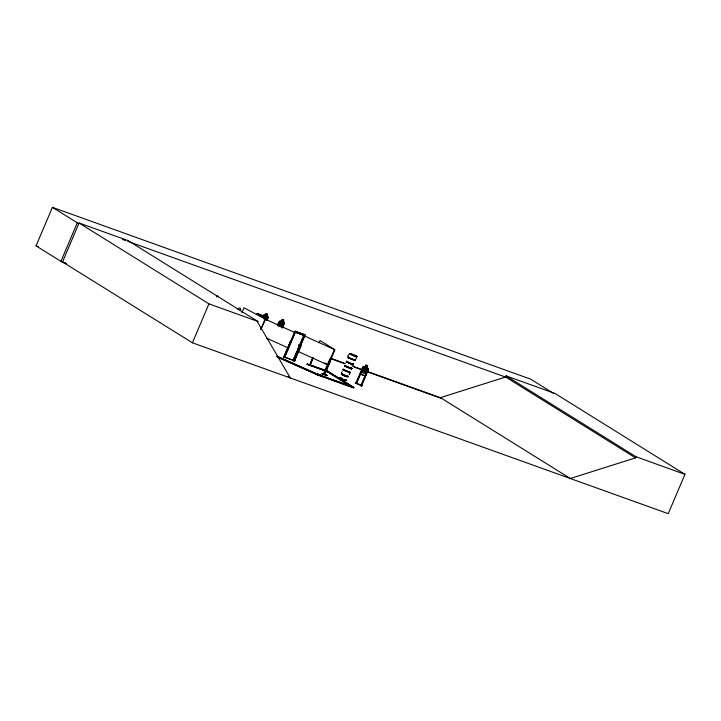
<?xml version="1.0" encoding="UTF-8"?>
<svg xmlns="http://www.w3.org/2000/svg" width="721" height="721" viewBox="0 0 721 721"><rect width="100%" height="100%" fill="white"/><g stroke="black" fill="none" stroke-linecap="round" stroke-linejoin="round"><path stroke-width="1.08" d="M361.347 386.05C361.5 386.195 363.384 384.987 361.023 385.924M283.659 357.265L285.489 357.508L283.578 357.328L290.392 341.682L283.831 357.12L284.398 357.346L294.817 332.543L265.067 319.079L260.705 329.362M323.17 374.298C327.821 374.406 321.854 374.911 323.639 373.496M324.865 374.343L323.242 374.244L329.975 358.661L330.425 358.887M324.928 374.055L323.305 373.983L323.936 374.298L334.4 349.514L304.65 336.058M339.879 377.984L340.591 378.101M349.982 368.125L345.026 365.808L350.812 368.233M366.349 374.325L364.889 375.929L360.464 374.001L360.698 371.856L360.545 373.956M322.044 373.712L327.235 375.605L322.152 373.793M66.557 263.751L62.394 262.255L36.05 245.861L52.408 207.324L530.656 379.156L553.232 393.206M77.138 223.168L60.915 261.381L65.647 263.057M62.394 262.255L79.058 222.996L128.014 240.58L257.911 321.449L257.604 322.17L290.338 377.975L668.25 513.676L684.95 474.337L555.044 393.477L506.088 375.884L505.619 377.011L440.441 397.641L570.644 478.69M127.698 241.301L128.014 240.58M288.13 376.596L290.41 378.002L192.426 342.799L208.955 303.856L79.058 222.996M216.67 296.98L216.94 296.349L217.94 296.71M241.805 312.878L243.986 307.732L265.409 319.214M263.363 317.655L265.968 313.554C269.122 313.923 265.869 316.14 268.257 317.339L266.959 320.394M263.823 318.835L264.958 316.186L267.094 316.934L265.112 318.736M261.047 329.497L266.518 316.744L264.94 318.168L264.301 315.933L264.427 318.475M267.554 314.194L266.779 316.113L267.347 317.042L266.22 319.7M266.247 320.286L267.121 318.231L267.581 318.403L266.707 320.457M266.346 320.349L267.121 318.231M266.806 320.512L268.257 317.339M277.423 325.486L278.73 322.404L279.288 322.629L277.973 325.712L279.288 322.629M277.513 325.55L279.342 321.323L281.334 321.269M277.702 325.432L279.424 321.386L280.19 320.926L284.092 322.26L282.974 321.845L283.777 319.953L282.109 319.349L281.361 321.35L280.262 321.683L278.757 325.225M283.695 319.998L282.92 321.908L283.488 322.846L281.992 326.388M281.947 327.118L283.263 324.035L283.723 324.198L282.407 327.28M282.046 327.181L283.263 324.035M282.145 328.181L284.362 323.116L284.056 322.242M282.668 327.217L284.389 323.134L284.011 322.296M284.218 357.192L295.105 331.173L305.199 334.832L294.132 360.842L295.033 360.518L294.565 361.041L301.234 345.656L300.729 345.422L301.234 345.656M284.272 357.319L295.105 331.173M284.407 357.355C285.318 356.58 283.101 356.327 284.642 356.796M294.871 360.761L292.996 360.653L304.082 335.274L295.457 332.174L284.759 357.364L284.092 357.12M299.143 344.818L298.8 345.188M295.177 331.372L304.884 334.859L294.186 360.779L293.141 360.221L294.411 357.219M295.259 355.219L296.538 352.218M297.385 350.217L298.656 347.207M299.503 345.756L300.783 342.205M301.63 340.204L304.001 335.355L295.25 332.138M300.729 345.422L294.078 360.824M312.698 357.823L309.498 365.313L310.003 365.565L309.733 364.736L327.911 371.261L353.876 387.42L353.669 387.907L317.132 374.776L316.78 373.712C315.239 373.235 318.141 375.596 317.934 374.316L316.366 373.559M319.169 342.592L320.043 340.537L334.932 349.802L324.414 374.532M312.959 357.986L309.805 365.493L312.878 357.886M309.949 365.538L313.13 358.049M316.789 374.56L317.231 374.055L316.789 374.56L277.729 357.228M317.132 374.776L316.798 373.956L352.344 386.726L352.136 387.213L316.591 374.433M316.231 373.884L318.466 374.316L318.069 374.929L319.394 375.407L319.673 374.749L321.773 375.506L321.521 375.974L323.107 376.741L321.512 375.794M320.088 374.893L319.8 375.551L318.331 374.632M319.673 374.749C321.305 374.505 320.881 376.75 321.386 375.362M321.593 375.668C321.323 376.84 324.008 376.497 321.773 375.506M330.696 359.013L324.162 374.433L324.612 374.668L331.128 359.229L330.696 359.013L331.128 359.229M324.387 374.578L330.876 359.076M353.669 387.907L327.704 371.739L327.911 371.261M327.208 375.226L321.99 373.73M348.081 376.029C348.468 376.605 339.059 374.668 342.042 371.585M354.362 359.851C351.397 358.941 343.656 356.192 350.875 353.605M349.279 374.65L350.027 372.874L349.586 372.487M354.362 359.851L355.48 360.04L356.841 356.462M355.291 383.419L356.327 382.833M356.48 382.959L355.732 383.293L362.852 366.764L363.745 366.349L365.024 366.917M356.372 383.572L362.879 368.125L356.345 383.536M361.726 385.23L361.104 384.96L360.833 385.528L367.431 370.134L367.953 370.36M368.431 369.233L361.428 385.789M362.077 385.356L362.266 385.816M570.338 478.501L635.516 457.871L635.994 456.744L506.088 375.884M318.078 374.172L316.78 373.712M321.242 375.686L319.953 375.217M318.204 374.614L319.529 375.082M307.056 364.33L327.704 371.739M307.146 364.114L312.22 365.935M318.466 374.316L321.106 375.83M364.871 375.848L366.286 374.289M293.276 360.716L294.628 360.671M279.108 326.28L280.748 324.82L280.884 326.983M299.675 344.999L298.855 345.188M299.494 345.314L298.891 345.323M278.621 325.955L280.568 324.27L280.694 321.773L281.073 323.963L283.236 322.738L281.253 324.531L281.451 326.974M257.127 313.635L258.262 313.824M259.839 314.545L257.109 314.149M262.156 316.249L262.471 316.573L259.686 315.257M263.931 316.321L264.391 316.681L258.244 313.824M264.228 316.681L262.453 316.582M348.234 356.976L348.766 357.003M356.832 356.516L350.857 353.605M354.353 355.85L356.949 356.616M346.323 361.636L353.533 364.781L353.083 364.384M346.278 361.906L353.371 365.006L352.92 364.619M344.593 365.547L345.152 365.538M350.082 372.505L342.781 369.819L350.036 372.874M351.956 368.323L350.073 367.872M351.533 368.99L350.667 368.566M341.276 373.541L348.477 376.686L348.027 376.29M339.735 377.353L340.6 377.831M346.693 380.3L346.26 380.3C347.243 381.643 336.995 377.425 340.709 377.588L340.051 377.507M339.465 377.642L340.006 377.66M344.043 379.67L346.81 380.454M362.366 367.899L362.879 368.125M356.535 383.175L361.032 385.113M293.429 360.464L295.033 360.518M261.146 328.452L261.588 328.677M290.833 341.907L290.329 341.682M283.723 357.003L285.345 357.102M294.312 360.248L294.799 360.482M323.738 373.541L323.99 374.325M257.136 313.95L260.687 315.158M259.154 314.653L259.434 314.753M261.741 316.068L263.264 316.519M261.831 316.041L261.417 316.05M264.246 316.744L257.586 314.014L259.677 315.266M261.903 316.393L264.228 317.051L263.21 316.339M351.992 354.444L349.604 353.777L354.849 356.273M351.992 354.525L351.731 354.146M354.903 356.075L354.426 355.886M356.85 356.535L350.739 354.128M348.613 357.228C347.585 357.715 355.57 361.095 354.975 359.914M348.522 357.445L347.982 357.427L355.228 360.383M348.468 357.715L347.928 357.688L355.074 360.599M346.963 361.257L346.431 361.23L352.56 364.105M352.551 364.105L353.569 364.141M345.062 365.691L344.53 365.682L351.325 368.593M344.989 365.926L344.458 365.898L345.467 366.61M351.812 368.368L350.839 368.125M351.307 368.575L351.74 368.422M351.542 368.999L345.458 366.61M343.62 369.125C342.574 369.594 350.496 372.946 349.883 371.775M343.466 369.35L342.935 369.332L350.181 372.288M341.565 373.82C340.537 374.316 348.522 377.687 347.928 376.515M341.511 374.091C340.465 374.56 348.396 377.912 347.774 376.741M324.108 374.406L324.856 374.109L324.369 373.866M263.102 316.852L263.697 317.015M350.208 353.578L355.931 355.922M355.823 356.426L356.471 356.462L355.823 356.12M355.705 356.643L356.715 356.679M347.405 361.645C344.061 361.095 354.119 365.619 353.173 364.168M351.343 368.548L349.081 367.818M345.683 380.255L346.26 380.526M261.209 328.434L261.579 328.632M355.841 383.32L361.491 385.789M361.446 385.771L368.512 369.233L366.899 367.737M355.877 356.3L349.685 353.542M354.335 356.084L355.714 356.643M349.658 368.332L350.568 368.773M344.899 380.111L345.665 380.364M122.498 239.435L125.616 240.553M128.762 241.688L505.917 377.2M216.769 295.853L218.436 296.448M265.193 315.465L264.021 315.041L267.951 316.456L268.158 317.33M295.484 332.255L304.001 335.319L293.339 360.437L284.633 357.156L293.141 360.221M635.994 456.744L684.95 474.337M208.955 303.856L257.911 321.449M36.05 245.861L38.168 246.618M330.425 358.112L345.539 363.627M351.893 365.907L362.465 369.702M367.755 371.603L440.747 397.83M331.822 359.067L344.539 363.636M354.083 367.061L360.437 369.35M367.863 372.009L441 398.289M317.339 374.298L353.876 387.42M299.098 344.953L299.197 345.422M262.345 316.6L257.091 314.14M351.478 354.227L355.832 356.129M354.074 356.048L354.957 356.381M341.348 378.074L342.232 378.417M344.899 380.102L342.133 378.976M259.839 314.554L262.579 315.762M349.162 367.647L345.674 366.07M309.904 364.799L310.472 365.141L309.724 365.277M260.687 315.158L263.219 316.339M350.848 358.472L351.776 358.878M343.115 379.291L341.267 378.57M365.853 365.114L367.629 365.88M363.735 366.43L368.07 368.323L368.422 369.233M360.482 373.992L364.898 375.929M277.143 356.264L317.231 374.055M276.909 356.291L316.997 374.082M276.936 356.751L317.024 374.541M298.106 351.469L327.857 364.934M266.725 338.212L288.274 347.955M351.478 354.516L352.29 355.047M342.078 379.12L340.465 378.336M262.633 315.627L263.886 316.456M258.136 314.347L258.821 314.852M345.044 379.462L345.774 379.85M344.962 379.606L345.72 379.985M340.528 378.192L341.321 378.48M355.94 355.904L356.832 356.48M350.199 353.795L350.757 354.128M350.181 353.813L350.685 354.254M352.677 363.582L353.578 364.15M258.073 314.482L257.172 313.905M345.629 366.223L344.62 365.493M239.94 310.354L240.084 310.237A1.406 1.19 -58.3 0 0 239.696 308.02A1.406 1.19 -58.3 0 0 238.047 309.769M505.619 377.011L635.516 457.871M324.666 362.906L328.388 365.223M52.408 207.324L78.751 223.717M62.529 261.93L192.426 342.799M355.029 359.653L355.48 360.04M351.497 367.935L351.929 368.431M351.352 368.35L351.677 368.963M345.179 365.664L344.737 365.268L345.116 365.754M364.051 367.386L364.366 370.008C360.734 371.171 362.69 373.352 364.592 370.603C363.979 373.902 366.773 373.811 365.141 370.369C368.521 369.251 366.908 367.169 364.916 369.747L364.105 367.331M266.175 314.068L265.905 314.707L266.905 315.068L267.176 314.428L266.175 314.068M281.091 321.981L279.595 325.522L281.154 326.081L282.659 322.548L281.091 321.981M282.317 319.872L282.046 320.503L283.047 320.863L283.317 320.232L282.317 319.872M307.173 364.096L327.262 371.721L327.46 371.243L307.173 364.096M326.919 370.9L326.712 371.387L352.677 387.547L352.884 387.069L326.919 370.9M363.844 367.232L362.339 370.765L362.636 372.694L364.393 373.469L365.98 372.36L367.485 368.819L366.809 367.773L367.71 365.844L365.817 365.024L365.051 367.007L363.844 367.232M364.781 367.638L363.285 371.18L365.042 371.946L366.538 368.413L364.781 367.638M366.034 365.565L365.772 366.196L366.899 366.692L367.169 366.061L366.034 365.565M264.057 315.059L263.201 315.528L264.048 315.131"/></g></svg>
